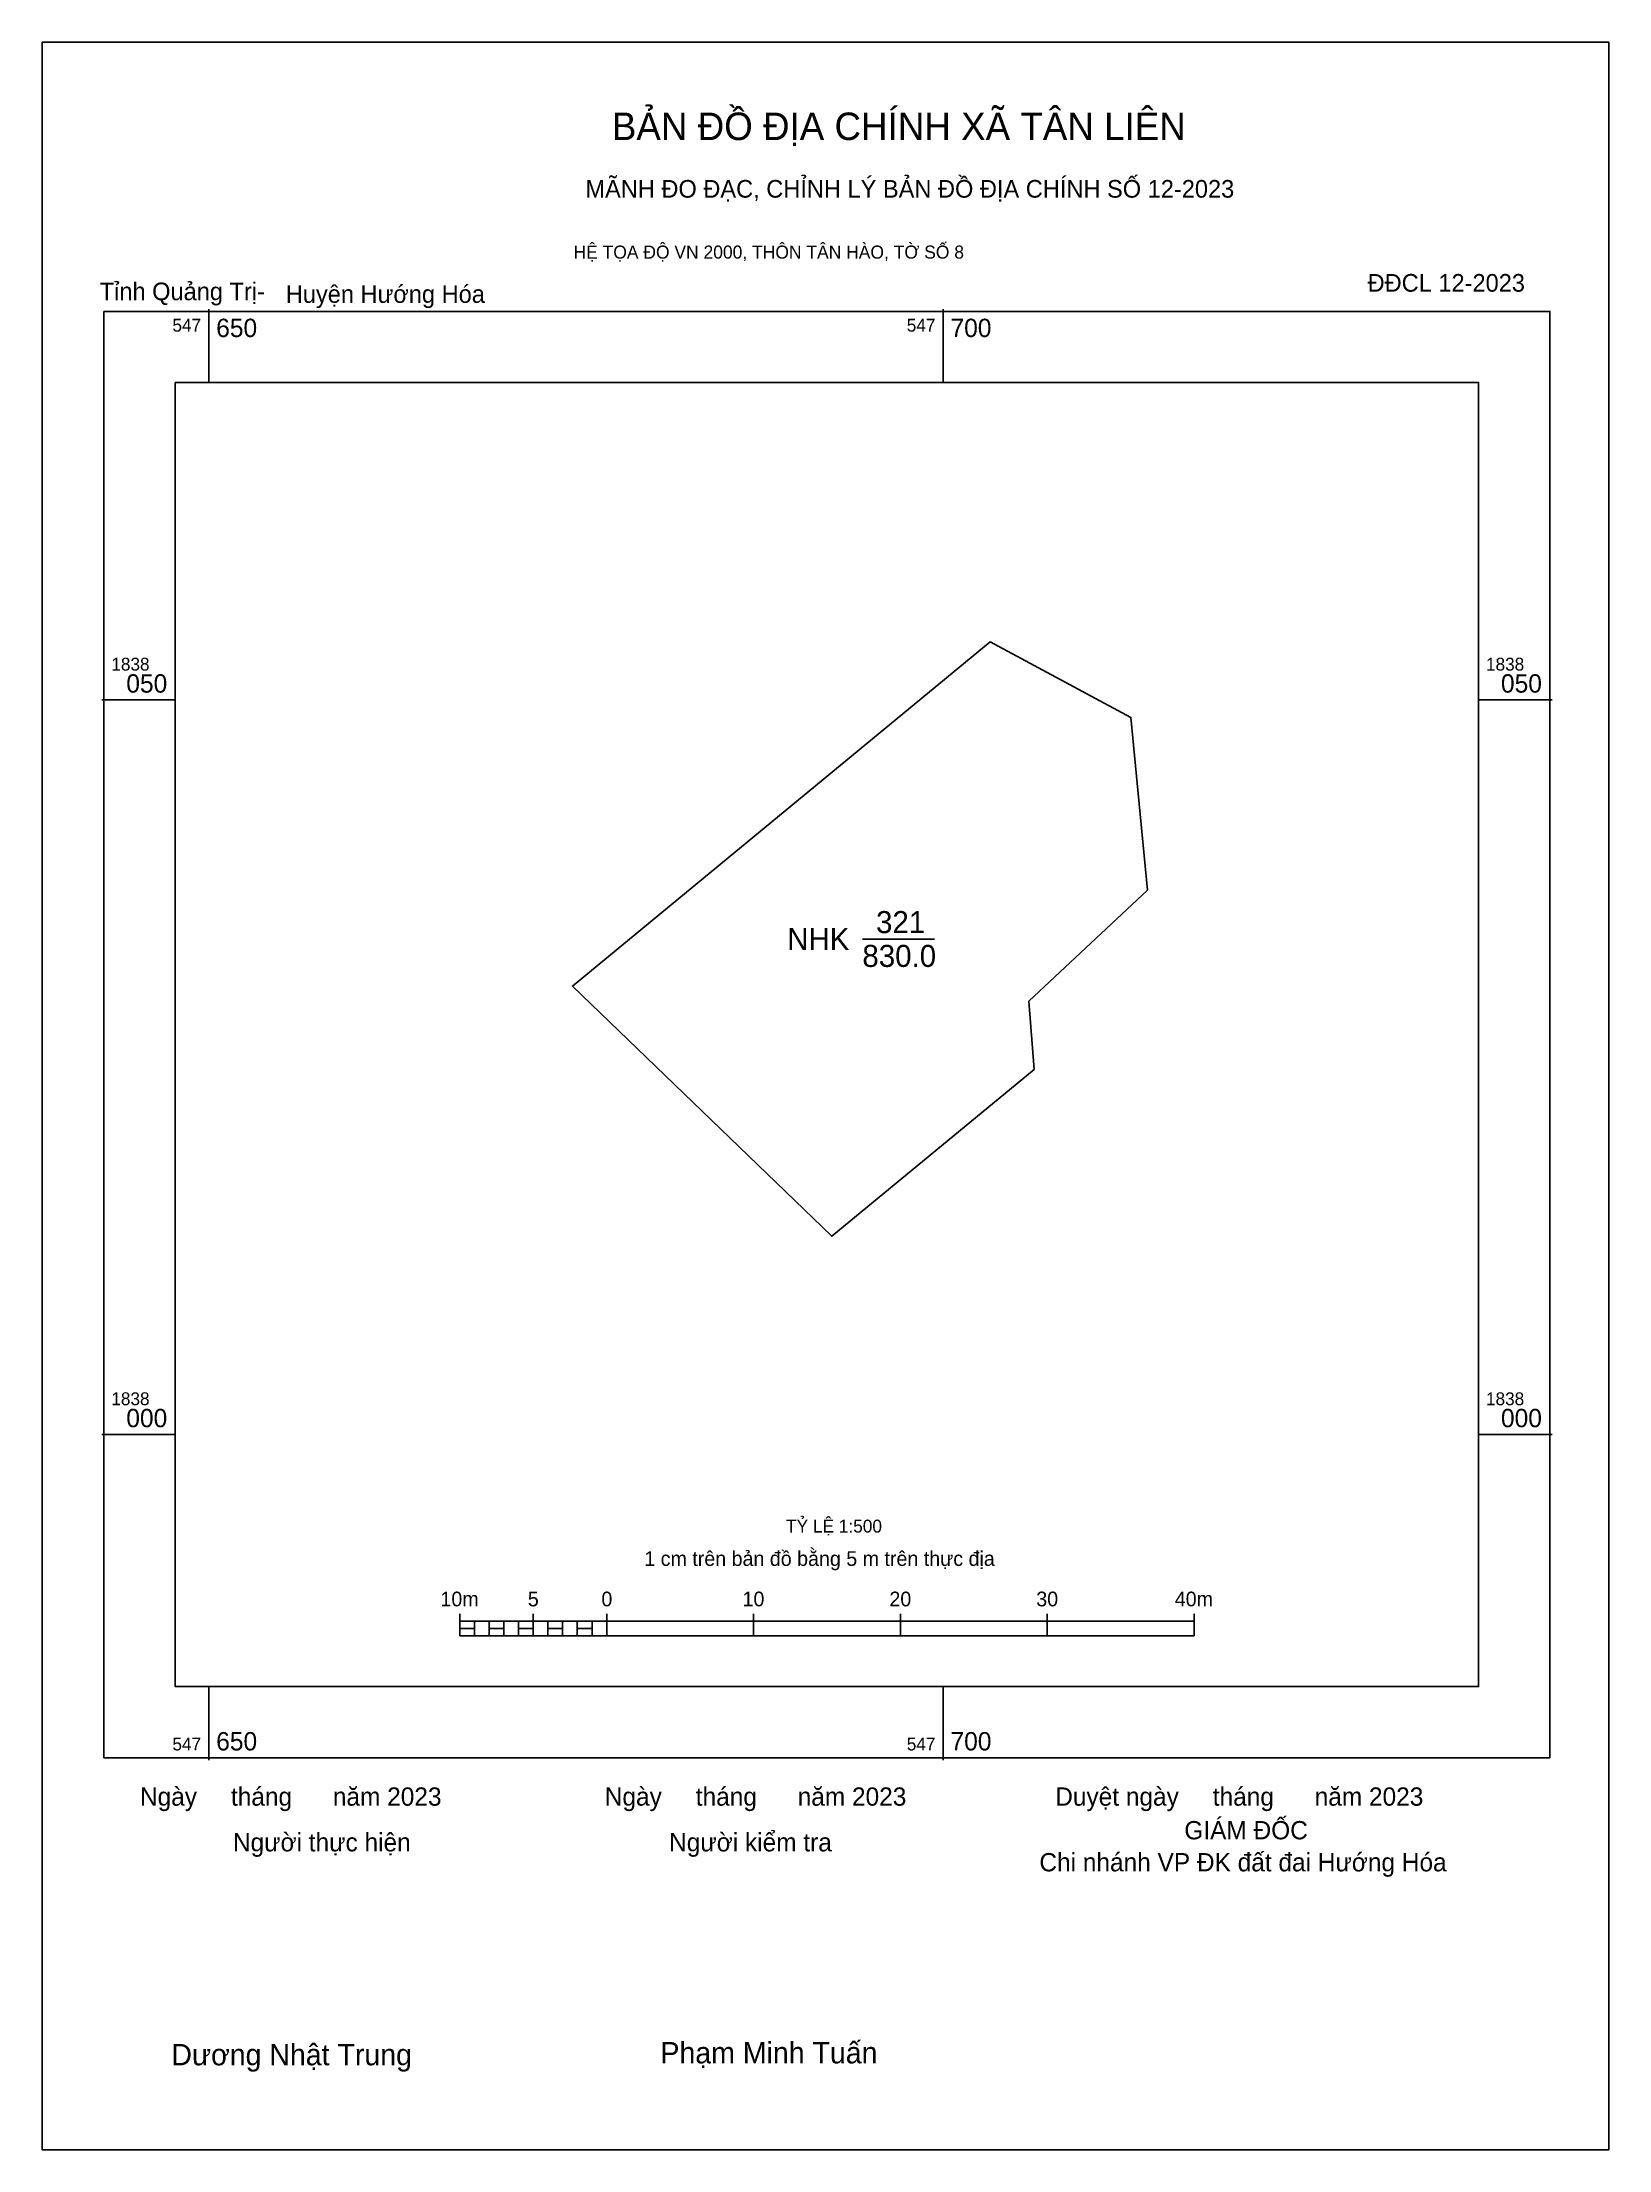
# Model space of a CAD drawing. Extents: x 547639 to 547745, y 1837951 to 1838095.
import ezdxf

# ---------------------------------------------------------------- set-up
doc = ezdxf.new("R2010")
doc.units = 0
for name, color, linetype in [('Level 10', 7, 'Continuous'), ('Level 13', 7, 'Continuous'), ('Level 15', 7, 'Continuous'), ('Level 27', 7, 'Continuous'), ('Level 29', 7, 'Continuous'), ('Level 6', 7, 'Continuous'), ('Level 62', 7, 'Continuous'), ('Level 63', 7, 'Continuous'), ('Level 9', 7, 'Continuous')]:
    doc.layers.add(name, color=color, linetype=linetype)

msp = doc.modelspace()

# ---------------------------------------------------------------- linework, layer by layer
at = {"layer": 'Level 10'}
msp.add_lwpolyline([(547705.84, 1838029.49), (547706.19, 1838024.85), (547692.41, 1838013.51), (547674.76, 1838030.53), (547703.21, 1838053.95), (547712.78, 1838048.81), (547713.91, 1838037.06)], close=True, dxfattribs=at)
at = {"layer": 'Level 15'}
msp.add_lwpolyline([(547638.65, 1838094.77), (547745.33, 1838094.77), (547745.33, 1837951.32), (547638.65, 1837951.32)], close=True, dxfattribs=at)
at = {"layer": 'Level 27'}
for p, q in [((547703.21, 1838053.95), (547703.21, 1838053.95)), ((547713.91, 1838037.06), (547713.91, 1838037.06)), ((547674.76, 1838030.53), (547674.76, 1838030.53)), ((547706.19, 1838024.85), (547706.19, 1838024.85)), ((547692.41, 1838013.51), (547692.4, 1838013.51))]:
    msp.add_line(p, q, dxfattribs=at)
at = {"layer": 'Level 29'}
msp.add_line((547694.5, 1838033.73), (547699.41, 1838033.73), dxfattribs=at)
at = {"layer": 'Level 62'}
msp.add_lwpolyline([(547647.71, 1838071.6), (547736.46, 1838071.6), (547736.46, 1837982.85), (547647.71, 1837982.85)], close=True, dxfattribs=at)
at = {"layer": 'Level 63'}
for p, q in [((547650, 1838076.6), (547650, 1838071.6)), ((547700, 1838076.6), (547700, 1838071.6)), ((547642.71, 1838050), (547647.71, 1838050)), ((547736.46, 1838050), (547741.46, 1838050)), ((547642.71, 1838000), (547647.71, 1838000)), ((547736.46, 1838000), (547741.46, 1838000)), ((547667.09, 1837987.81), (547667.09, 1837986.31)), ((547667.09, 1837987.31), (547717.09, 1837987.31)), ((547668.09, 1837987.31), (547668.09, 1837986.31)), ((547669.09, 1837987.31), (547669.09, 1837986.31)), ((547670.09, 1837987.31), (547670.09, 1837986.31)), ((547671.09, 1837987.31), (547671.09, 1837986.31)), ((547672.09, 1837987.81), (547672.09, 1837986.31)), ((547672.09, 1837987.31), (547672.09, 1837986.31)), ((547673.09, 1837987.31), (547673.09, 1837986.31)), ((547674.09, 1837987.31), (547674.09, 1837986.31)), ((547675.09, 1837987.31), (547675.09, 1837986.31)), ((547676.09, 1837987.31), (547676.09, 1837986.31)), ((547677.09, 1837987.81), (547677.09, 1837986.31)), ((547677.09, 1837987.31), (547677.09, 1837986.31)), ((547687.09, 1837987.81), (547687.09, 1837986.31)), ((547697.09, 1837987.81), (547697.09, 1837986.31)), ((547707.09, 1837987.81), (547707.09, 1837986.31)), ((547717.09, 1837987.81), (547717.09, 1837986.31)), ((547667.09, 1837986.31), (547717.09, 1837986.31)), ((547650, 1837982.85), (547650, 1837977.85)), ((547700, 1837982.85), (547700, 1837977.85))]:
    msp.add_line(p, q, dxfattribs=at)
for points in [[(547642.86, 1838076.45), (547741.31, 1838076.45), (547741.31, 1837978), (547642.86, 1837978)], [(547667.09, 1837986.81), (547668.09, 1837986.81), (547668.09, 1837986.31), (547667.09, 1837986.31)], [(547667.09, 1837986.81), (547668.09, 1837986.81), (547668.09, 1837986.31), (547667.09, 1837986.31)], [(547669.09, 1837986.81), (547670.09, 1837986.81), (547670.09, 1837986.31), (547669.09, 1837986.31)], [(547671.09, 1837986.81), (547672.09, 1837986.81), (547672.09, 1837986.31), (547671.09, 1837986.31)], [(547673.09, 1837986.81), (547674.09, 1837986.81), (547674.09, 1837986.31), (547673.09, 1837986.31)], [(547675.09, 1837986.81), (547676.09, 1837986.81), (547676.09, 1837986.31), (547675.09, 1837986.31)]]:
    msp.add_lwpolyline(points, close=True, dxfattribs=at)

# ---------------------------------------------------------------- texts
at = {"layer": 'Level 13'}
for s, p in [('321', (547695.43, 1838034.13)), ('NHK', (547689.38, 1838032.98)), ('830.0', (547694.5, 1838031.83))]:
    msp.add_text(s, height=1.5, dxfattribs=at).set_placement(p)
at = {"layer": 'Level 6'}
msp.add_text('TỶ LỆ 1:500', height=0.879, dxfattribs=at).set_placement((547689.3, 1837993.33))
at = {"layer": 'Level 63'}
for s, height, p in [('BẢN ĐỒ ĐỊA CHÍNH XÃ TÂN LIÊN', 1.8718, (547677.44, 1838088.11)), ('MÃNH ĐO ĐẠC, CHỈNH LÝ BẢN ĐỒ ĐỊA CHÍNH SỐ 12-2023', 1.2011, (547675.64, 1838084.19)), ('HỆ TỌA ĐỘ VN 2000, THÔN TÂN HÀO, TỜ SỐ 8', 0.8891, (547674.83, 1838080.04)), ('547', 0.875, (547647.52, 1838075.07)), ('650', 1.25, (547650.5, 1838074.7)), ('547', 0.875, (547697.52, 1838075.07)), ('700', 1.25, (547700.5, 1838074.7)), ('1838', 0.875, (547643.36, 1838052)), ('050', 1.25, (547644.38, 1838050.5)), ('1838', 0.875, (547736.96, 1838052)), ('050', 1.25, (547737.98, 1838050.5)), ('1838', 0.875, (547643.36, 1838002)), ('000', 1.25, (547644.38, 1838000.5)), ('1838', 0.875, (547736.96, 1838002)), ('000', 1.25, (547737.98, 1838000.5)), ('1 cm trên bản đồ bằng 5 m trên thực địa', 1, (547679.65, 1837991.06)), ('10m', 1, (547665.77, 1837988.31)), ('5', 1, (547671.72, 1837988.31)), ('0', 1, (547676.73, 1837988.31)), ('10', 1, (547686.34, 1837988.31)), ('20', 1, (547696.34, 1837988.31)), ('30', 1, (547706.34, 1837988.31)), ('40m', 1, (547715.77, 1837988.31)), ('547', 0.875, (547647.52, 1837978.5)), ('650', 1.25, (547650.5, 1837978.5)), ('547', 0.875, (547697.52, 1837978.5)), ('700', 1.25, (547700.5, 1837978.5)), ('Ngày     tháng      năm 2023', 1.2442, (547645.31, 1837974.74)), ('Ngày     tháng      năm 2023', 1.2442, (547676.96, 1837974.74)), ('Duyệt ngày     tháng      năm 2023', 1.2442, (547707.63, 1837974.74)), ('Người thực hiện', 1.2442, (547651.64, 1837971.63)), ('Người kiểm tra', 1.2442, (547681.34, 1837971.63)), ('GIÁM ĐỐC', 1.244, (547716.42, 1837972.45)), ('Chi nhánh VP ĐK đất đai Hướng Hóa', 1.2442, (547706.55, 1837970.27)), ('Dương Nhật Trung', 1.4512, (547647.45, 1837957.07)), ('Phạm Minh Tuấn', 1.4512, (547680.75, 1837957.2))]:
    msp.add_text(s, height=height, dxfattribs=at).set_placement(p)
at = {"layer": 'Level 9'}
for s, p in [('ĐĐCL 12-2023', (547728.9, 1838077.79)), ('Tỉnh Quảng Trị-', (547642.57, 1838077.21)), ('Huyện Hướng Hóa', (547655.24, 1838077.03))]:
    msp.add_text(s, height=1.2011, dxfattribs=at).set_placement(p)

doc.saveas('drawing.dxf')
